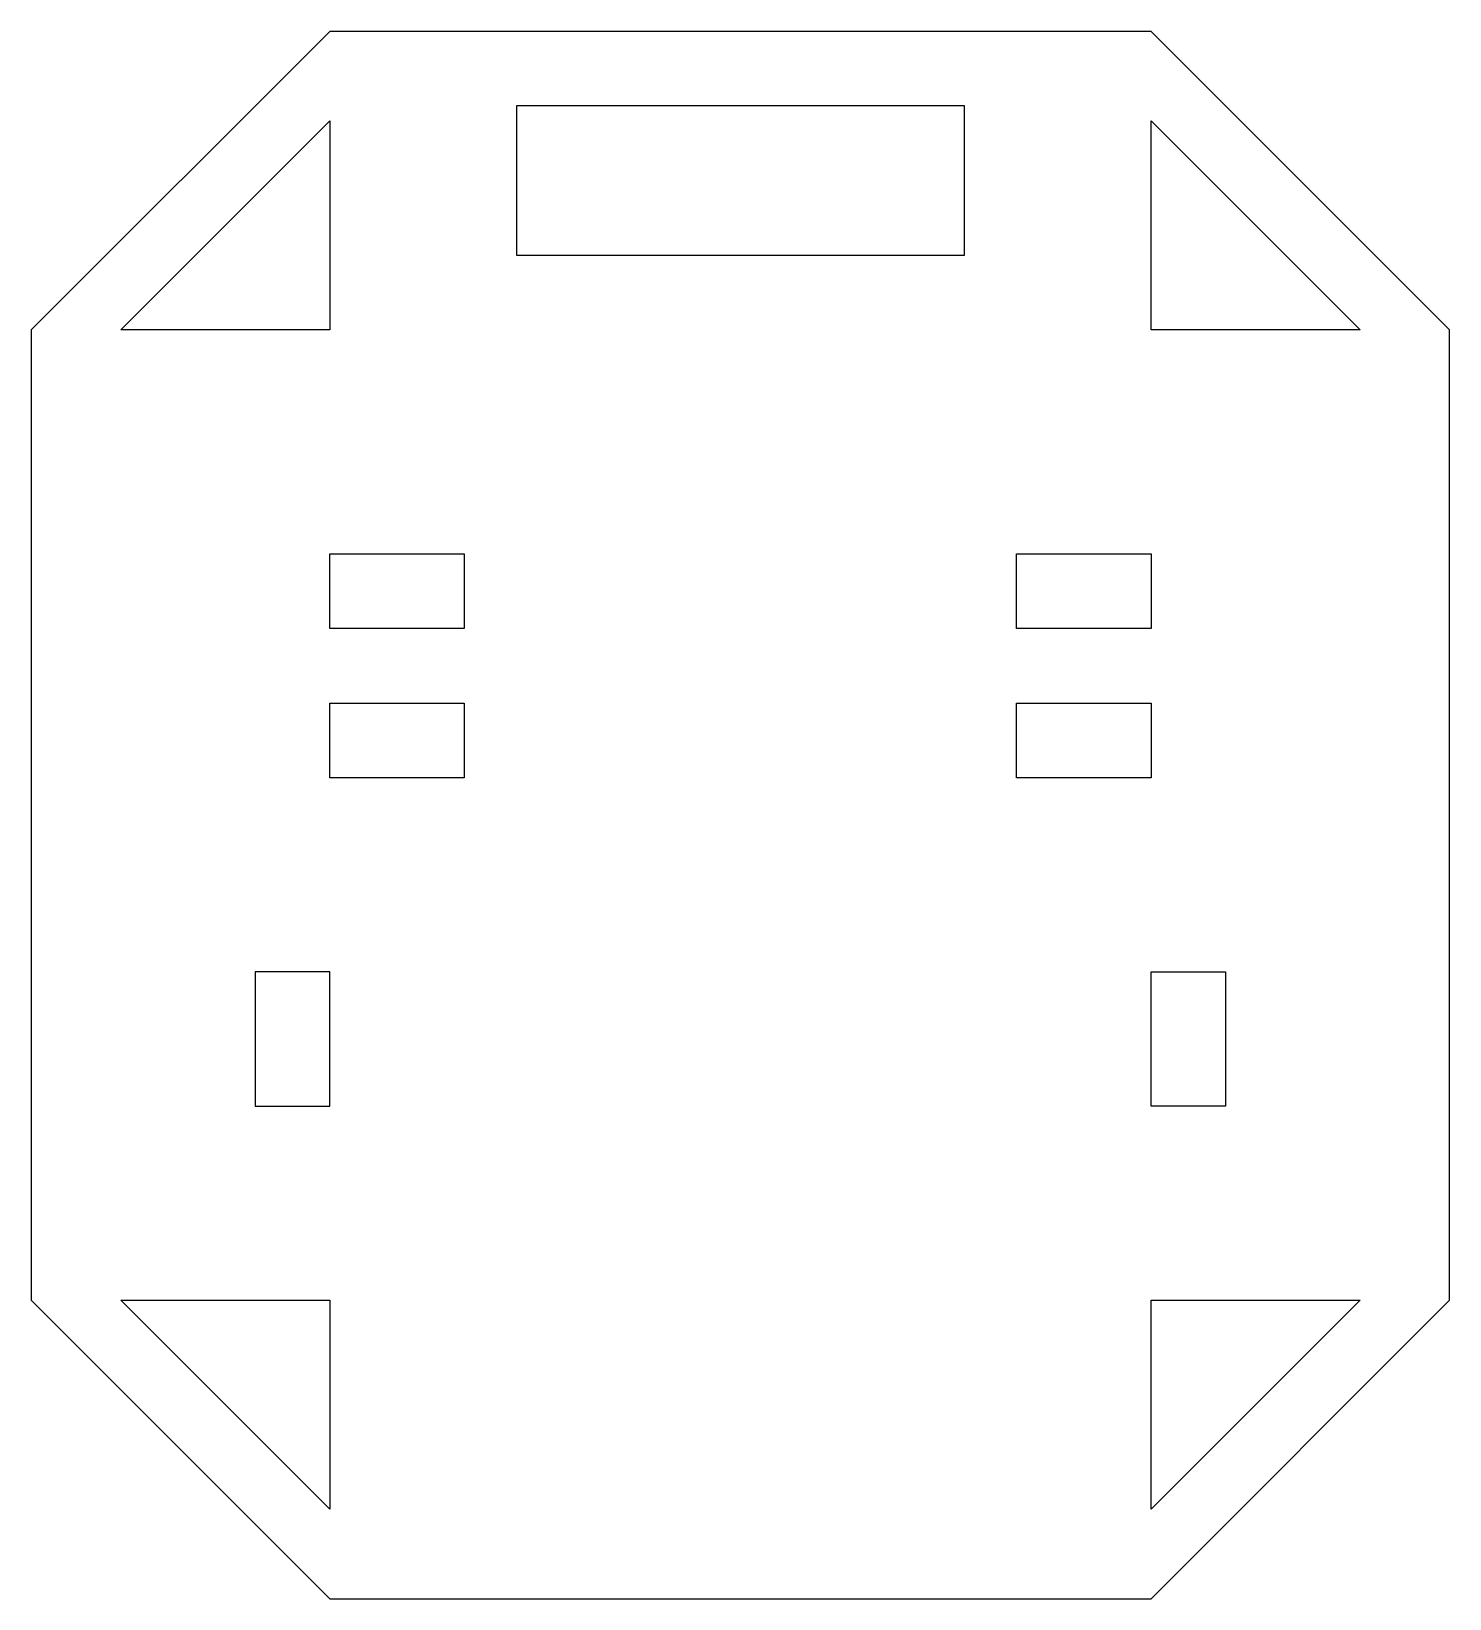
# Model space of a CAD drawing. Header units: millimetres. Extents: x 2306 to 2401, y 1728 to 1833.
import ezdxf

# ---------------------------------------------------------------- set-up
doc = ezdxf.new("R2010")
doc.units = ezdxf.units.MM
doc.layers.add('lineas exteriore', color=6, linetype='Continuous')
doc.layers.add('lineas interiores', color=4, linetype='Continuous')

msp = doc.modelspace()

# ---------------------------------------------------------------- linework, layer by layer
at = {"layer": 'lineas exteriore'}
msp.add_lwpolyline([(2326.02, 1832.91), (2306.02, 1812.91), (2306.02, 1747.91), (2326.02, 1727.91), (2381.02, 1727.91), (2401.02, 1747.91), (2401.02, 1812.91), (2381.02, 1832.91), (2326.02, 1832.91)], dxfattribs=at)
at = {"layer": 'lineas interiores'}
for points in [[(2368.52, 1827.91), (2338.52, 1827.91), (2338.52, 1817.91), (2368.52, 1817.91), (2368.52, 1827.91)], [(2312.02, 1812.91), (2326.02, 1826.91), (2326.02, 1812.91), (2312.02, 1812.91)], [(2381.02, 1812.91), (2381.02, 1826.91), (2395.02, 1812.91), (2381.02, 1812.91)], [(2326.02, 1792.91), (2326.02, 1797.91), (2335.02, 1797.91), (2335.02, 1792.91), (2326.02, 1792.91)], [(2372.02, 1792.91), (2372.02, 1797.91), (2381.02, 1797.91), (2381.02, 1792.91), (2372.02, 1792.91)], [(2326.02, 1787.91), (2335.02, 1787.91), (2335.02, 1782.91), (2326.02, 1782.91), (2326.02, 1787.91)], [(2372.02, 1787.91), (2381.02, 1787.91), (2381.02, 1782.91), (2372.02, 1782.91), (2372.02, 1787.91)], [(2326.02, 1765.41), (2326.02, 1769.91), (2321.02, 1769.91), (2321.02, 1760.91), (2326.02, 1760.91), (2326.02, 1765.41)], [(2381.02, 1765.41), (2381.02, 1769.91), (2386.02, 1769.91), (2386.02, 1760.91), (2381.02, 1760.91), (2381.02, 1765.41)], [(2326.02, 1747.91), (2326.02, 1733.91), (2312.02, 1747.91), (2326.02, 1747.91)], [(2381.02, 1747.91), (2395.02, 1747.91), (2381.02, 1733.91), (2381.02, 1747.91)]]:
    msp.add_lwpolyline(points, dxfattribs=at)

doc.saveas('drawing.dxf')
